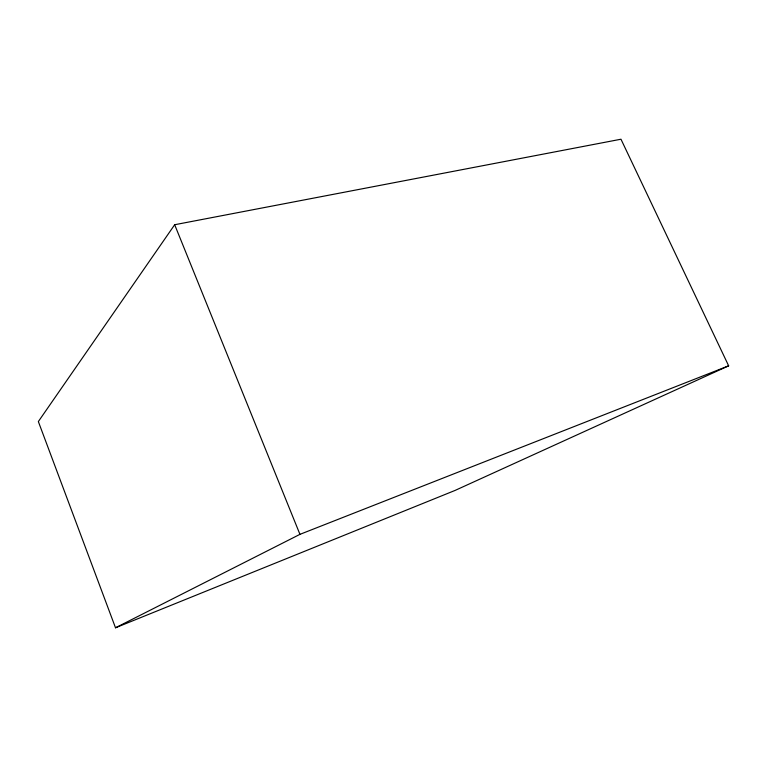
<?xml version="1.0" encoding="UTF-8"?>
<svg xmlns="http://www.w3.org/2000/svg" width="767" height="767" viewBox="0 0 767 767"><rect width="100%" height="100%" fill="white"/><g stroke="black" fill="none" stroke-linecap="round" stroke-linejoin="round"><path stroke-width="1.15" d="M174.675 224.731L38.35 421.562L115.51 627.78L455.023 490.449L728.65 365.821L620.973 139.22L174.675 224.731L299.945 534.35L115.51 627.78M299.945 534.35L728.65 365.821"/></g></svg>
